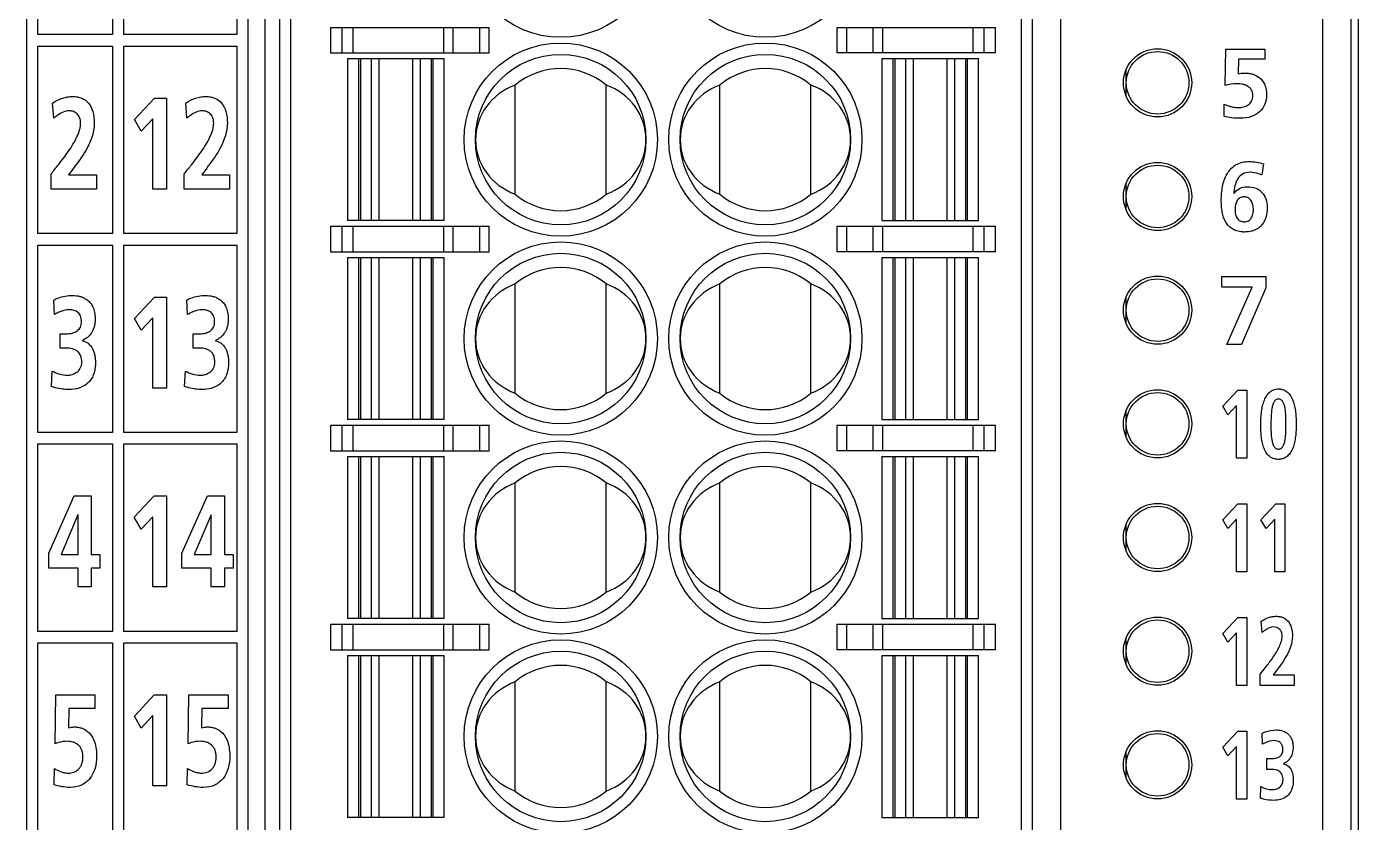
# Model space of a CAD drawing. Extents: x 174.2 to 222.4, y 163.3 to 260.6.
# Drawn here: x 198.98 to 222.41, y 186.47 to 200.47 of the extents above; entities that cross this region are included whole.
import ezdxf

# ---------------------------------------------------------------- set-up
doc = ezdxf.new("R2010")
doc.units = 0
doc.header["$LTSCALE"] = 23.1
doc.layers.get('0').update_dxf_attribs({"linetype": 'CONTINUOUS'})

msp = doc.modelspace()

# ---------------------------------------------------------------- linework, layer by layer
at = {"color": 7, "linetype": 'Continuous'}
for p, q in [((221.773, 257.635), (221.773, 167.635)), ((222.273, 257.135), (222.273, 168.135)), ((203.173, 172.235), (203.173, 250.235)), ((217.173, 172.235), (217.173, 250.235)), ((222.405, 179.335), (222.405, 217.335)), ((216.673, 172.285), (216.673, 210.685)), ((203.423, 207.635), (203.423, 175.335)), ((203.623, 175.335), (203.623, 207.635)), ((216.473, 207.635), (216.473, 175.335)), ((202.875, 179.237), (202.875, 207.23)), ((198.977, 206.73), (198.977, 179.737)), ((199.177, 200.332), (199.177, 203.633)), ((200.489, 203.633), (200.489, 200.332)), ((200.689, 200.332), (200.689, 203.633)), ((202.675, 203.633), (202.675, 200.332)), ((200.489, 200.332), (199.177, 200.332)), ((202.675, 200.332), (200.689, 200.332)), ((204.323, 200.46), (207.116, 200.46)), ((204.323, 200.46), (204.323, 200.01)), ((204.523, 200.46), (204.523, 200.01)), ((204.723, 200.01), (204.723, 200.46)), ((206.308, 200.46), (206.308, 200.01)), ((206.481, 200.01), (206.481, 200.46)), ((206.943, 200.46), (206.943, 200.01)), ((207.116, 200.01), (207.116, 200.46)), ((213.231, 200.46), (216.023, 200.46)), ((213.231, 200.46), (213.231, 200.01)), ((213.404, 200.01), (213.404, 200.46)), ((213.866, 200.46), (213.866, 200.01)), ((214.039, 200.01), (214.039, 200.46)), ((215.623, 200.46), (215.623, 200.01)), ((215.823, 200.01), (215.823, 200.46)), ((216.023, 200.01), (216.023, 200.46)), ((199.177, 200.132), (200.489, 200.132)), ((199.177, 196.831), (199.177, 200.132)), ((200.489, 200.132), (200.489, 196.831)), ((200.689, 200.132), (202.675, 200.132)), ((200.689, 196.831), (200.689, 200.132)), ((202.675, 200.132), (202.675, 196.831)), ((220.059, 199.435), (220.071, 200.079)), ((220.071, 200.079), (220.76, 200.079)), ((220.76, 200.079), (220.76, 199.9)), ((204.323, 200.01), (207.116, 200.01)), ((204.623, 199.91), (206.323, 199.91)), ((204.623, 199.91), (204.623, 197.06)), ((204.823, 197.06), (204.823, 199.91)), ((204.848, 199.91), (204.848, 197.06)), ((205.046, 197.06), (205.046, 199.91)), ((205.176, 199.91), (205.176, 197.06)), ((205.771, 197.06), (205.771, 199.91)), ((205.901, 199.91), (205.901, 197.06)), ((206.099, 197.06), (206.099, 199.91)), ((206.123, 199.91), (206.123, 197.06)), ((206.323, 197.06), (206.323, 199.91)), ((216.023, 200.01), (213.231, 200.01)), ((214.023, 199.91), (215.723, 199.91)), ((214.023, 199.91), (214.023, 197.06)), ((214.223, 197.06), (214.223, 199.91)), ((214.248, 199.91), (214.248, 197.06)), ((214.446, 197.06), (214.446, 199.91)), ((214.576, 199.91), (214.576, 197.06)), ((215.171, 197.06), (215.171, 199.91)), ((215.301, 199.91), (215.301, 197.06)), ((215.499, 197.06), (215.499, 199.91)), ((215.523, 199.91), (215.523, 197.06)), ((215.723, 197.06), (215.723, 199.91)), ((220.298, 199.9), (220.293, 199.644)), ((220.76, 199.9), (220.298, 199.9)), ((218.323, 199.485), (218.323, 199.724)), ((207.573, 197.525), (207.573, 199.446)), ((209.173, 197.525), (209.173, 199.446)), ((211.173, 197.525), (211.173, 199.446)), ((212.773, 197.525), (212.773, 199.446)), ((218.323, 199.247), (218.323, 199.484)), ((200.874, 198.84), (201.224, 199.216)), ((201.224, 199.216), (201.437, 199.216)), ((201.437, 199.216), (201.437, 197.615)), ((199.454, 198.862), (199.435, 199.128)), ((201.796, 198.862), (201.777, 199.128)), ((220.042, 198.894), (220.047, 199.109)), ((200.994, 198.631), (200.874, 198.84)), ((201.197, 198.851), (200.994, 198.631)), ((201.197, 197.615), (201.197, 198.851)), ((220.739, 198.057), (220.709, 197.863)), ((199.408, 197.615), (199.408, 197.883)), ((199.716, 197.867), (200.205, 197.867)), ((200.205, 197.867), (200.205, 197.615)), ((201.75, 197.615), (201.75, 197.883)), ((202.057, 197.867), (202.546, 197.867)), ((202.546, 197.867), (202.546, 197.615)), ((200.205, 197.615), (199.408, 197.615)), ((201.437, 197.615), (201.197, 197.615)), ((202.546, 197.615), (201.75, 197.615)), ((218.323, 197.485), (218.323, 197.724)), ((220.214, 197.54), (220.217, 197.536)), ((218.323, 197.247), (218.323, 197.484)), ((206.323, 197.06), (204.623, 197.06)), ((214.023, 197.06), (215.723, 197.06)), ((200.489, 196.831), (199.177, 196.831)), ((202.675, 196.831), (200.689, 196.831)), ((204.323, 196.96), (207.116, 196.96)), ((204.323, 196.96), (204.323, 196.51)), ((204.523, 196.96), (204.523, 196.51)), ((204.723, 196.51), (204.723, 196.96)), ((206.308, 196.96), (206.308, 196.51)), ((206.481, 196.51), (206.481, 196.96)), ((206.943, 196.96), (206.943, 196.51)), ((207.116, 196.51), (207.116, 196.96)), ((213.231, 196.96), (216.023, 196.96)), ((213.231, 196.96), (213.231, 196.51)), ((213.404, 196.51), (213.404, 196.96)), ((213.866, 196.96), (213.866, 196.51)), ((214.039, 196.51), (214.039, 196.96)), ((215.623, 196.96), (215.623, 196.51)), ((215.823, 196.51), (215.823, 196.96)), ((216.023, 196.51), (216.023, 196.96)), ((199.177, 196.631), (200.489, 196.631)), ((199.177, 193.331), (199.177, 196.631)), ((200.489, 196.631), (200.489, 193.331)), ((200.689, 196.631), (202.675, 196.631)), ((200.689, 193.331), (200.689, 196.631)), ((202.675, 196.631), (202.675, 193.331)), ((204.323, 196.51), (207.116, 196.51)), ((204.623, 196.41), (206.323, 196.41)), ((204.623, 196.41), (204.623, 193.56)), ((204.823, 193.56), (204.823, 196.41)), ((204.848, 196.41), (204.848, 193.56)), ((205.046, 193.56), (205.046, 196.41)), ((205.176, 196.41), (205.176, 193.56)), ((205.771, 193.56), (205.771, 196.41)), ((205.901, 196.41), (205.901, 193.56)), ((206.099, 193.56), (206.099, 196.41)), ((206.123, 196.41), (206.123, 193.56)), ((206.323, 193.56), (206.323, 196.41)), ((216.023, 196.51), (213.231, 196.51)), ((214.023, 196.41), (215.723, 196.41)), ((214.023, 196.41), (214.023, 193.56)), ((214.223, 193.56), (214.223, 196.41)), ((214.248, 196.41), (214.248, 193.56)), ((214.446, 193.56), (214.446, 196.41)), ((214.576, 196.41), (214.576, 193.56)), ((215.171, 193.56), (215.171, 196.41)), ((215.301, 196.41), (215.301, 193.56)), ((215.499, 193.56), (215.499, 196.41)), ((215.523, 196.41), (215.523, 193.56)), ((215.723, 193.56), (215.723, 196.41)), ((207.573, 194.025), (207.573, 195.946)), ((209.173, 194.025), (209.173, 195.946)), ((211.173, 194.025), (211.173, 195.946)), ((212.773, 194.025), (212.773, 195.946)), ((220.004, 196.079), (220.777, 196.079)), ((220.004, 195.89), (220.004, 196.079)), ((220.535, 195.89), (220.004, 195.89)), ((220.09, 194.881), (220.535, 195.89)), ((220.777, 195.88), (220.351, 194.881)), ((220.777, 196.079), (220.777, 195.88)), ((199.466, 195.406), (199.453, 195.663)), ((200.874, 195.339), (201.224, 195.716)), ((201.224, 195.716), (201.437, 195.716)), ((201.437, 195.716), (201.437, 194.115)), ((201.808, 195.406), (201.794, 195.663)), ((218.323, 195.485), (218.323, 195.724)), ((218.323, 195.247), (218.323, 195.484)), ((200.994, 195.131), (200.874, 195.339)), ((201.197, 195.351), (200.994, 195.131)), ((201.197, 194.115), (201.197, 195.351)), ((199.566, 195.069), (199.676, 195.069)), ((199.566, 194.817), (199.566, 195.069)), ((199.959, 194.95), (199.959, 194.945)), ((201.908, 195.069), (202.018, 195.069)), ((201.908, 194.817), (201.908, 195.069)), ((202.301, 194.95), (202.301, 194.945)), ((199.683, 194.817), (199.566, 194.817)), ((202.024, 194.817), (201.908, 194.817)), ((220.351, 194.881), (220.09, 194.881)), ((199.415, 194.14), (199.429, 194.413)), ((201.756, 194.14), (201.77, 194.413)), ((201.437, 194.115), (201.197, 194.115)), ((220.02, 193.797), (220.283, 194.079)), ((220.283, 194.079), (220.442, 194.079)), ((220.442, 194.079), (220.442, 192.88)), ((220.11, 193.641), (220.02, 193.797)), ((220.262, 193.806), (220.11, 193.641)), ((220.262, 192.88), (220.262, 193.806)), ((206.323, 193.56), (204.623, 193.56)), ((214.023, 193.56), (215.723, 193.56)), ((218.323, 193.485), (218.323, 193.724)), ((200.489, 193.331), (199.177, 193.331)), ((202.675, 193.331), (200.689, 193.331)), ((204.323, 193.46), (207.116, 193.46)), ((204.323, 193.46), (204.323, 193.01)), ((204.523, 193.46), (204.523, 193.01)), ((204.723, 193.01), (204.723, 193.46)), ((206.308, 193.46), (206.308, 193.01)), ((206.481, 193.01), (206.481, 193.46)), ((206.943, 193.46), (206.943, 193.01)), ((207.116, 193.01), (207.116, 193.46)), ((213.231, 193.46), (216.023, 193.46)), ((213.231, 193.46), (213.231, 193.01)), ((213.404, 193.01), (213.404, 193.46)), ((213.866, 193.46), (213.866, 193.01)), ((214.039, 193.01), (214.039, 193.46)), ((215.623, 193.46), (215.623, 193.01)), ((215.823, 193.01), (215.823, 193.46)), ((216.023, 193.01), (216.023, 193.46)), ((218.323, 193.247), (218.323, 193.484)), ((199.177, 193.131), (200.489, 193.131)), ((199.177, 189.83), (199.177, 193.131)), ((200.489, 193.131), (200.489, 189.83)), ((200.689, 193.131), (202.675, 193.131)), ((200.689, 189.83), (200.689, 193.131)), ((202.675, 193.131), (202.675, 189.83)), ((204.323, 193.01), (207.116, 193.01)), ((204.623, 192.91), (206.323, 192.91)), ((204.623, 192.91), (204.623, 190.06)), ((204.823, 190.06), (204.823, 192.91)), ((204.848, 192.91), (204.848, 190.06)), ((205.046, 190.06), (205.046, 192.91)), ((205.176, 192.91), (205.176, 190.06)), ((205.771, 190.06), (205.771, 192.91)), ((205.901, 192.91), (205.901, 190.06)), ((206.099, 190.06), (206.099, 192.91)), ((206.123, 192.91), (206.123, 190.06)), ((206.323, 190.06), (206.323, 192.91)), ((216.023, 193.01), (213.231, 193.01)), ((214.023, 192.91), (215.723, 192.91)), ((214.023, 192.91), (214.023, 190.06)), ((214.223, 190.06), (214.223, 192.91)), ((214.248, 192.91), (214.248, 190.06)), ((214.446, 190.06), (214.446, 192.91)), ((214.576, 192.91), (214.576, 190.06)), ((215.171, 190.06), (215.171, 192.91)), ((215.301, 192.91), (215.301, 190.06)), ((215.499, 190.06), (215.499, 192.91)), ((215.523, 192.91), (215.523, 190.06)), ((215.723, 190.06), (215.723, 192.91)), ((220.442, 192.88), (220.262, 192.88)), ((207.573, 190.525), (207.573, 192.446)), ((209.173, 190.525), (209.173, 192.446)), ((211.173, 190.525), (211.173, 192.446)), ((212.773, 190.525), (212.773, 192.446)), ((199.365, 191.207), (199.813, 192.216)), ((199.813, 192.216), (200.112, 192.216)), ((200.112, 192.216), (200.112, 191.186)), ((200.871, 191.84), (201.222, 192.216)), ((201.222, 192.216), (201.435, 192.216)), ((201.435, 192.216), (201.435, 190.615)), ((201.709, 191.207), (202.157, 192.216)), ((202.157, 192.216), (202.456, 192.216)), ((202.456, 192.216), (202.456, 191.186)), ((199.878, 191.881), (199.582, 191.186)), ((199.882, 191.881), (199.878, 191.881)), ((199.882, 191.186), (199.882, 191.881)), ((202.222, 191.881), (201.925, 191.186)), ((202.226, 191.881), (202.222, 191.881)), ((202.226, 191.186), (202.226, 191.881)), ((220.02, 191.797), (220.283, 192.079)), ((220.283, 192.079), (220.442, 192.079)), ((220.442, 192.079), (220.442, 190.88)), ((220.692, 191.797), (220.955, 192.079)), ((220.955, 192.079), (221.114, 192.079)), ((221.114, 192.079), (221.114, 190.88)), ((200.992, 191.631), (200.871, 191.84)), ((201.195, 191.851), (200.992, 191.631)), ((201.195, 190.615), (201.195, 191.851)), ((218.323, 191.485), (218.323, 191.724)), ((220.11, 191.641), (220.02, 191.797)), ((220.262, 191.806), (220.11, 191.641)), ((220.262, 190.88), (220.262, 191.806)), ((220.782, 191.641), (220.692, 191.797)), ((220.934, 191.806), (220.782, 191.641)), ((220.934, 190.88), (220.934, 191.806)), ((218.323, 191.247), (218.323, 191.484)), ((199.365, 190.948), (199.365, 191.207)), ((199.582, 191.186), (199.882, 191.186)), ((200.112, 191.186), (200.265, 191.186)), ((200.265, 191.186), (200.265, 190.948)), ((201.709, 190.948), (201.709, 191.207)), ((201.925, 191.186), (202.226, 191.186)), ((202.456, 191.186), (202.609, 191.186)), ((202.609, 191.186), (202.609, 190.948)), ((199.882, 190.948), (199.365, 190.948)), ((199.882, 190.615), (199.882, 190.948)), ((200.265, 190.948), (200.112, 190.948)), ((200.112, 190.948), (200.112, 190.615)), ((202.226, 190.948), (201.709, 190.948)), ((202.226, 190.615), (202.226, 190.948)), ((202.609, 190.948), (202.456, 190.948)), ((202.456, 190.948), (202.456, 190.615)), ((220.442, 190.88), (220.262, 190.88)), ((221.114, 190.88), (220.934, 190.88)), ((200.112, 190.615), (199.882, 190.615)), ((201.435, 190.615), (201.195, 190.615)), ((202.456, 190.615), (202.226, 190.615)), ((206.323, 190.06), (204.623, 190.06)), ((214.023, 190.06), (215.723, 190.06)), ((220.02, 189.797), (220.283, 190.079)), ((220.283, 190.079), (220.442, 190.079)), ((220.442, 190.079), (220.442, 188.88)), ((220.711, 189.815), (220.697, 190.014)), ((200.489, 189.83), (199.177, 189.83)), ((202.675, 189.83), (200.689, 189.83)), ((204.323, 189.96), (207.116, 189.96)), ((204.323, 189.96), (204.323, 189.51)), ((204.523, 189.96), (204.523, 189.51)), ((204.723, 189.51), (204.723, 189.96)), ((206.308, 189.96), (206.308, 189.51)), ((206.481, 189.51), (206.481, 189.96)), ((206.943, 189.96), (206.943, 189.51)), ((207.116, 189.51), (207.116, 189.96)), ((213.231, 189.96), (216.023, 189.96)), ((213.231, 189.96), (213.231, 189.51)), ((213.404, 189.51), (213.404, 189.96)), ((213.866, 189.96), (213.866, 189.51)), ((214.039, 189.51), (214.039, 189.96)), ((215.623, 189.96), (215.623, 189.51)), ((215.823, 189.51), (215.823, 189.96)), ((216.023, 189.51), (216.023, 189.96)), ((220.11, 189.641), (220.02, 189.797)), ((220.262, 189.806), (220.11, 189.641)), ((220.262, 188.88), (220.262, 189.806)), ((199.177, 189.63), (200.489, 189.63)), ((199.177, 186.33), (199.177, 189.63)), ((200.489, 189.63), (200.489, 186.33)), ((200.689, 189.63), (202.675, 189.63)), ((200.689, 186.33), (200.689, 189.63)), ((202.675, 189.63), (202.675, 186.33)), ((218.323, 189.485), (218.323, 189.724)), ((204.323, 189.51), (207.116, 189.51)), ((204.623, 189.41), (206.323, 189.41)), ((204.623, 189.41), (204.623, 186.56)), ((204.823, 186.56), (204.823, 189.41)), ((204.848, 189.41), (204.848, 186.56)), ((205.046, 186.56), (205.046, 189.41)), ((205.176, 189.41), (205.176, 186.56)), ((205.771, 186.56), (205.771, 189.41)), ((205.901, 189.41), (205.901, 186.56)), ((206.099, 186.56), (206.099, 189.41)), ((206.123, 189.41), (206.123, 186.56)), ((206.323, 186.56), (206.323, 189.41)), ((216.023, 189.51), (213.231, 189.51)), ((214.023, 189.41), (215.723, 189.41)), ((214.023, 189.41), (214.023, 186.56)), ((214.223, 186.56), (214.223, 189.41)), ((214.248, 189.41), (214.248, 186.56)), ((214.446, 186.56), (214.446, 189.41)), ((214.576, 189.41), (214.576, 186.56)), ((215.171, 186.56), (215.171, 189.41)), ((215.301, 189.41), (215.301, 186.56)), ((215.499, 186.56), (215.499, 189.41)), ((215.523, 189.41), (215.523, 186.56)), ((215.723, 186.56), (215.723, 189.41)), ((218.323, 189.247), (218.323, 189.484)), ((220.676, 188.88), (220.676, 189.081)), ((220.907, 189.069), (221.273, 189.069)), ((221.273, 189.069), (221.273, 188.88)), ((207.573, 187.025), (207.573, 188.946)), ((209.173, 187.025), (209.173, 188.946)), ((211.173, 187.025), (211.173, 188.946)), ((212.773, 187.025), (212.773, 188.946)), ((220.442, 188.88), (220.262, 188.88)), ((221.273, 188.88), (220.676, 188.88)), ((199.479, 187.856), (199.491, 188.716)), ((199.491, 188.716), (200.179, 188.716)), ((200.179, 188.716), (200.179, 188.477)), ((200.873, 188.34), (201.223, 188.716)), ((201.223, 188.716), (201.436, 188.716)), ((201.436, 188.716), (201.436, 187.115)), ((201.821, 187.856), (201.833, 188.716)), ((201.833, 188.716), (202.522, 188.716)), ((202.522, 188.716), (202.522, 188.477)), ((199.717, 188.477), (199.712, 188.135)), ((200.179, 188.477), (199.717, 188.477)), ((202.06, 188.477), (202.055, 188.135)), ((202.522, 188.477), (202.06, 188.477)), ((200.993, 188.131), (200.873, 188.34)), ((201.196, 188.351), (200.993, 188.131)), ((201.196, 187.115), (201.196, 188.351)), ((220.02, 187.797), (220.283, 188.079)), ((220.283, 188.079), (220.442, 188.079)), ((220.442, 188.079), (220.442, 186.88)), ((220.72, 187.847), (220.71, 188.039)), ((218.323, 187.485), (218.323, 187.724)), ((220.11, 187.641), (220.02, 187.797)), ((220.262, 187.806), (220.11, 187.641)), ((220.262, 186.88), (220.262, 187.806)), ((218.323, 187.247), (218.323, 187.484)), ((220.795, 187.595), (220.877, 187.595)), ((220.795, 187.406), (220.795, 187.595)), ((221.09, 187.505), (221.09, 187.502)), ((199.461, 187.133), (199.466, 187.42)), ((201.804, 187.133), (201.809, 187.42)), ((220.882, 187.406), (220.795, 187.406)), ((201.436, 187.115), (201.196, 187.115)), ((220.682, 186.899), (220.692, 187.104)), ((220.442, 186.88), (220.262, 186.88)), ((206.323, 186.56), (204.623, 186.56)), ((214.023, 186.56), (215.723, 186.56))]:
    msp.add_line(p, q, dxfattribs=at)
for centre, radius in [((208.373, 201.985), 1.7), ((211.973, 201.985), 1.7), ((208.373, 198.485), 1.7), ((211.973, 198.485), 1.7), ((218.873, 199.485), 0.6), ((208.373, 198.485), 1.5), ((211.973, 198.485), 1.5), ((218.873, 199.485), 0.55), ((218.873, 197.485), 0.6), ((218.873, 197.485), 0.55), ((208.373, 194.985), 1.7), ((211.973, 194.985), 1.7), ((208.373, 194.985), 1.5), ((211.973, 194.985), 1.5), ((218.873, 195.485), 0.6), ((218.873, 195.485), 0.55), ((218.873, 193.485), 0.6), ((218.873, 193.485), 0.55), ((208.373, 191.485), 1.7), ((211.973, 191.485), 1.7), ((208.373, 191.485), 1.5), ((211.973, 191.485), 1.5), ((218.873, 191.485), 0.6), ((218.873, 191.485), 0.55), ((218.873, 189.485), 0.6), ((218.873, 189.485), 0.55), ((208.373, 187.985), 1.7), ((211.973, 187.985), 1.7), ((208.373, 187.985), 1.5), ((211.973, 187.985), 1.5), ((218.873, 187.485), 0.6), ((218.873, 187.485), 0.55)]:
    msp.add_circle(centre, radius, dxfattribs=at)
for centre, start, end in [((208.373, 198.485), 50.2082, 129.7918), ((211.973, 198.485), 50.2082, 129.7918), ((208.373, 198.485), 230.2082, 309.7918), ((211.973, 198.485), 230.2082, 309.7918), ((208.373, 194.985), 50.2082, 129.7918), ((211.973, 194.985), 50.2082, 129.7918), ((208.373, 194.985), 230.2082, 309.7918), ((211.973, 194.985), 230.2082, 309.7918), ((208.373, 191.485), 50.2082, 129.7918), ((211.973, 191.485), 50.2082, 129.7918), ((208.373, 191.485), 230.2082, 309.7918), ((211.973, 191.485), 230.2082, 309.7918), ((208.373, 187.985), 50.2082, 129.7918), ((211.973, 187.985), 50.2082, 129.7918), ((208.373, 187.985), 230.2082, 309.7918), ((211.973, 187.985), 230.2082, 309.7918)]:
    msp.add_arc(centre, 1.25, start, end, dxfattribs=at)
for centre, start_param, end_param in [((207.979, 198.485), 1.94622, 4.336965), ((208.768, 198.485), 5.087813, 7.478558), ((211.579, 198.485), 1.94622, 4.336965), ((212.368, 198.485), 5.087813, 7.478558), ((207.979, 194.985), 1.94622, 4.336965), ((208.768, 194.985), 5.087813, 7.478558), ((211.579, 194.985), 1.94622, 4.336965), ((212.368, 194.985), 5.087813, 7.478558), ((207.979, 191.485), 1.94622, 4.336965), ((208.768, 191.485), -1.195373, 1.195373), ((211.579, 191.485), 1.94622, 4.336965), ((212.368, 191.485), -1.195373, 1.195373), ((207.979, 187.985), 1.94622, 4.336965), ((208.768, 187.985), -1.195373, 1.195373), ((211.579, 187.985), 1.94622, 4.336965), ((212.368, 187.985), -1.195373, 1.195373)]:
    msp.add_ellipse(centre, major_axis=(1.105, 0), ratio=0.93405, start_param=start_param, end_param=end_param, dxfattribs=at)
for points, knots in [([(220.293, 199.644), (220.309, 199.647), (220.334, 199.652), (220.371, 199.656), (220.413, 199.657), (220.469, 199.654), (220.558, 199.637), (220.67, 199.585), (220.773, 199.451), (220.789, 199.332), (220.789, 199.267)], [0, 0, 0, 0, 0.066613, 0.10675, 0.151668, 0.240841, 0.333695, 0.524278, 0.731998, 1, 1, 1, 1]), ([(220.047, 199.109), (220.082, 199.094), (220.138, 199.072), (220.22, 199.052), (220.284, 199.047), (220.34, 199.05), (220.4, 199.062), (220.457, 199.085), (220.502, 199.125), (220.529, 199.162), (220.542, 199.2), (220.548, 199.233), (220.549, 199.26), (220.548, 199.287), (220.542, 199.321), (220.527, 199.358), (220.499, 199.395), (220.464, 199.422), (220.438, 199.436), (220.425, 199.441)], [0, 0, 0, 0, 0.130364, 0.208708, 0.295295, 0.349972, 0.404222, 0.508738, 0.559763, 0.611572, 0.666769, 0.696721, 0.728797, 0.761093, 0.791148, 0.84647, 0.898781, 0.951099, 1, 1, 1, 1]), ([(220.425, 199.441), (220.409, 199.448), (220.359, 199.463), (220.308, 199.468), (220.274, 199.468)], [0, 0, 0, 0, 0.34191, 1, 1, 1, 1]), ([(199.435, 199.128), (199.489, 199.164), (199.575, 199.208), (199.683, 199.234), (199.745, 199.242), (199.803, 199.244), (199.871, 199.239), (199.97, 199.211), (200.079, 199.131), (200.155, 198.97), (200.167, 198.844), (200.167, 198.775)], [0, 0, 0, 0, 0.182159, 0.271011, 0.314847, 0.358313, 0.436016, 0.508469, 0.647794, 0.803612, 1, 1, 1, 1]), ([(201.777, 199.128), (201.83, 199.164), (201.917, 199.208), (202.025, 199.234), (202.086, 199.242), (202.144, 199.244), (202.213, 199.239), (202.311, 199.211), (202.42, 199.131), (202.496, 198.97), (202.508, 198.844), (202.508, 198.775)], [0, 0, 0, 0, 0.182145, 0.270913, 0.314674, 0.358037, 0.435764, 0.508261, 0.647693, 0.803581, 1, 1, 1, 1]), ([(220.789, 199.267), (220.789, 199.213), (220.771, 199.105), (220.677, 198.966), (220.518, 198.876), (220.342, 198.854), (220.18, 198.867), (220.087, 198.883), (220.042, 198.894)], [0, 0, 0, 0, 0.165034, 0.325441, 0.499797, 0.710749, 0.859734, 1, 1, 1, 1]), ([(199.408, 197.883), (199.45, 197.937), (199.555, 198.063), (199.686, 198.235), (199.793, 198.4), (199.862, 198.527), (199.905, 198.634), (199.923, 198.717), (199.928, 198.773), (199.924, 198.825), (199.908, 198.883), (199.871, 198.941), (199.805, 198.982), (199.755, 198.991), (199.731, 198.991)], [0, 0, 0, 0, 0.148797, 0.359163, 0.470724, 0.578247, 0.676553, 0.721216, 0.762741, 0.800333, 0.833794, 0.892505, 0.946644, 1, 1, 1, 1]), ([(199.731, 198.991), (199.655, 198.991), (199.554, 198.944), (199.474, 198.88), (199.454, 198.862)], [0, 0, 0, 0, 0.742259, 1, 1, 1, 1]), ([(201.75, 197.883), (201.791, 197.937), (201.897, 198.063), (202.027, 198.235), (202.134, 198.4), (202.203, 198.527), (202.246, 198.634), (202.264, 198.717), (202.27, 198.773), (202.265, 198.825), (202.25, 198.883), (202.212, 198.941), (202.146, 198.982), (202.097, 198.991), (202.072, 198.991)], [0, 0, 0, 0, 0.148826, 0.359214, 0.470789, 0.578331, 0.676662, 0.72134, 0.762879, 0.800484, 0.833957, 0.892672, 0.946768, 1, 1, 1, 1]), ([(202.072, 198.991), (201.996, 198.991), (201.895, 198.943), (201.816, 198.88), (201.796, 198.862)], [0, 0, 0, 0, 0.741996, 1, 1, 1, 1]), ([(200.167, 198.775), (200.167, 198.691), (200.125, 198.476), (199.953, 198.174), (199.793, 197.97), (199.716, 197.867)], [0, 0, 0, 0, 0.245131, 0.62548, 1, 1, 1, 1]), ([(202.508, 198.775), (202.508, 198.691), (202.466, 198.476), (202.294, 198.174), (202.135, 197.97), (202.057, 197.867)], [0, 0, 0, 0, 0.245102, 0.625475, 1, 1, 1, 1]), ([(219.994, 197.449), (219.995, 197.479), (219.999, 197.551), (220.019, 197.698), (220.078, 197.884), (220.241, 198.066), (220.404, 198.1), (220.487, 198.1)], [0, 0, 0, 0, 0.10056, 0.2342, 0.488806, 0.728296, 1, 1, 1, 1]), ([(220.499, 197.911), (220.454, 197.911), (220.365, 197.892), (220.272, 197.794), (220.227, 197.672), (220.216, 197.585), (220.214, 197.54)], [0, 0, 0, 0, 0.259881, 0.493999, 0.741553, 1, 1, 1, 1]), ([(220.709, 197.863), (220.693, 197.87), (220.626, 197.897), (220.553, 197.911), (220.499, 197.911)], [0, 0, 0, 0, 0.240432, 1, 1, 1, 1]), ([(220.217, 197.536), (220.243, 197.573), (220.31, 197.64), (220.404, 197.657), (220.449, 197.657)], [0, 0, 0, 0, 0.497927, 1, 1, 1, 1]), ([(220.449, 197.657), (220.5, 197.657), (220.597, 197.643), (220.718, 197.564), (220.788, 197.438), (220.8, 197.342), (220.8, 197.291)], [0, 0, 0, 0, 0.267331, 0.499141, 0.733135, 1, 1, 1, 1]), ([(220.8, 197.291), (220.8, 197.231), (220.79, 197.144), (220.748, 197.04), (220.704, 196.976), (220.647, 196.925), (220.59, 196.894), (220.538, 196.876), (220.495, 196.867), (220.449, 196.861), (220.407, 196.859), (220.371, 196.86), (220.333, 196.863), (220.289, 196.871), (220.24, 196.886), (220.183, 196.912), (220.123, 196.959), (220.069, 197.033), (220.032, 197.118), (220.009, 197.213), (219.996, 197.314), (219.994, 197.393), (219.994, 197.438), (219.994, 197.449)], [0, 0, 0, 0, 0.120068, 0.173695, 0.224733, 0.275264, 0.327811, 0.355708, 0.38508, 0.416219, 0.449392, 0.469926, 0.489517, 0.526193, 0.560133, 0.592056, 0.652451, 0.712285, 0.77447, 0.840055, 0.908735, 0.97936, 1, 1, 1, 1]), ([(220.389, 197.478), (220.384, 197.478), (220.373, 197.477), (220.35, 197.473), (220.321, 197.461), (220.292, 197.439), (220.262, 197.399), (220.239, 197.335), (220.235, 197.28), (220.235, 197.252)], [0, 0, 0, 0, 0.046009, 0.110566, 0.230518, 0.345723, 0.462982, 0.716686, 1, 1, 1, 1]), ([(220.401, 197.039), (220.426, 197.039), (220.475, 197.05), (220.527, 197.105), (220.554, 197.176), (220.562, 197.255), (220.554, 197.336), (220.53, 197.399), (220.499, 197.439), (220.47, 197.461), (220.442, 197.473), (220.416, 197.477), (220.4, 197.478), (220.391, 197.478), (220.389, 197.478)], [0, 0, 0, 0, 0.120551, 0.233155, 0.354014, 0.482382, 0.620461, 0.746534, 0.805375, 0.86315, 0.922843, 0.954701, 0.98857, 1, 1, 1, 1]), ([(220.235, 197.252), (220.235, 197.224), (220.24, 197.172), (220.268, 197.101), (220.324, 197.048), (220.375, 197.039), (220.401, 197.039)], [0, 0, 0, 0, 0.269265, 0.513318, 0.742849, 1, 1, 1, 1]), ([(199.453, 195.663), (199.477, 195.676), (199.583, 195.723), (199.7, 195.743), (199.788, 195.743)], [0, 0, 0, 0, 0.238836, 1, 1, 1, 1]), ([(199.788, 195.743), (199.829, 195.743), (199.895, 195.735), (199.979, 195.705), (200.043, 195.668), (200.101, 195.613), (200.138, 195.553), (200.16, 195.496), (200.173, 195.447), (200.179, 195.402), (200.182, 195.363), (200.183, 195.33), (200.182, 195.294), (200.177, 195.246), (200.167, 195.191), (200.146, 195.133), (200.11, 195.068), (200.049, 195.002), (199.99, 194.965), (199.959, 194.95)], [0, 0, 0, 0, 0.112272, 0.175078, 0.240784, 0.310238, 0.386301, 0.428299, 0.473804, 0.523557, 0.550268, 0.578322, 0.613794, 0.647082, 0.707978, 0.76288, 0.813567, 0.908022, 1, 1, 1, 1]), ([(201.794, 195.663), (201.819, 195.676), (201.924, 195.723), (202.041, 195.743), (202.129, 195.743)], [0, 0, 0, 0, 0.238836, 1, 1, 1, 1]), ([(202.129, 195.743), (202.171, 195.743), (202.236, 195.735), (202.321, 195.705), (202.385, 195.668), (202.442, 195.613), (202.479, 195.553), (202.502, 195.496), (202.514, 195.447), (202.521, 195.402), (202.524, 195.363), (202.524, 195.33), (202.523, 195.294), (202.519, 195.246), (202.508, 195.191), (202.488, 195.133), (202.452, 195.068), (202.391, 195.002), (202.331, 194.965), (202.301, 194.95)], [0, 0, 0, 0, 0.112272, 0.175078, 0.240784, 0.310238, 0.386301, 0.428299, 0.473804, 0.523557, 0.550268, 0.578322, 0.613794, 0.647082, 0.707978, 0.76288, 0.813567, 0.908022, 1, 1, 1, 1]), ([(199.736, 195.491), (199.666, 195.491), (199.569, 195.467), (199.487, 195.419), (199.466, 195.406)], [0, 0, 0, 0, 0.740294, 1, 1, 1, 1]), ([(199.942, 195.28), (199.942, 195.314), (199.935, 195.376), (199.87, 195.472), (199.786, 195.491), (199.736, 195.491)], [0, 0, 0, 0, 0.307575, 0.546593, 1, 1, 1, 1]), ([(202.077, 195.491), (202.007, 195.491), (201.911, 195.467), (201.829, 195.419), (201.808, 195.406)], [0, 0, 0, 0, 0.740294, 1, 1, 1, 1]), ([(202.284, 195.28), (202.284, 195.314), (202.277, 195.376), (202.212, 195.472), (202.128, 195.491), (202.077, 195.491)], [0, 0, 0, 0, 0.307379, 0.546428, 1, 1, 1, 1]), ([(199.676, 195.069), (199.713, 195.069), (199.781, 195.076), (199.871, 195.115), (199.932, 195.187), (199.942, 195.249), (199.942, 195.28)], [0, 0, 0, 0, 0.288931, 0.531816, 0.754276, 1, 1, 1, 1]), ([(202.018, 195.069), (202.054, 195.069), (202.123, 195.076), (202.213, 195.115), (202.274, 195.187), (202.284, 195.249), (202.284, 195.28)], [0, 0, 0, 0, 0.288885, 0.531893, 0.754406, 1, 1, 1, 1]), ([(199.959, 194.945), (199.995, 194.939), (200.065, 194.908), (200.125, 194.834), (200.157, 194.763), (200.175, 194.701), (200.183, 194.647), (200.187, 194.6), (200.188, 194.554), (200.186, 194.498), (200.175, 194.419), (200.15, 194.332), (200.1, 194.246), (200.017, 194.162), (199.89, 194.101), (199.781, 194.088), (199.729, 194.088)], [0, 0, 0, 0, 0.088839, 0.178347, 0.226882, 0.278525, 0.333364, 0.361953, 0.391271, 0.446685, 0.497336, 0.586874, 0.665271, 0.737161, 0.872183, 1, 1, 1, 1]), ([(202.301, 194.945), (202.337, 194.939), (202.407, 194.908), (202.467, 194.834), (202.499, 194.763), (202.517, 194.701), (202.525, 194.647), (202.529, 194.6), (202.53, 194.554), (202.527, 194.498), (202.517, 194.419), (202.491, 194.332), (202.441, 194.246), (202.359, 194.162), (202.231, 194.101), (202.123, 194.088), (202.071, 194.088)], [0, 0, 0, 0, 0.088839, 0.178347, 0.226882, 0.278525, 0.333364, 0.361953, 0.391271, 0.446685, 0.497336, 0.586874, 0.665271, 0.737161, 0.872183, 1, 1, 1, 1]), ([(199.947, 194.567), (199.947, 194.607), (199.939, 194.68), (199.857, 194.799), (199.748, 194.817), (199.683, 194.817)], [0, 0, 0, 0, 0.291523, 0.521645, 1, 1, 1, 1]), ([(202.289, 194.567), (202.289, 194.607), (202.281, 194.68), (202.199, 194.799), (202.09, 194.817), (202.024, 194.817)], [0, 0, 0, 0, 0.291455, 0.521424, 1, 1, 1, 1]), ([(199.695, 194.34), (199.722, 194.34), (199.78, 194.349), (199.863, 194.388), (199.932, 194.462), (199.947, 194.531), (199.947, 194.567)], [0, 0, 0, 0, 0.219407, 0.462377, 0.714666, 1, 1, 1, 1]), ([(202.037, 194.34), (202.064, 194.34), (202.122, 194.349), (202.204, 194.388), (202.273, 194.462), (202.289, 194.531), (202.289, 194.567)], [0, 0, 0, 0, 0.219407, 0.462377, 0.714666, 1, 1, 1, 1]), ([(199.729, 194.088), (199.648, 194.088), (199.54, 194.1), (199.438, 194.131), (199.415, 194.14)], [0, 0, 0, 0, 0.763661, 1, 1, 1, 1]), ([(202.071, 194.088), (201.989, 194.088), (201.882, 194.1), (201.78, 194.131), (201.756, 194.14)], [0, 0, 0, 0, 0.763223, 1, 1, 1, 1]), ([(220.687, 193.476), (220.687, 193.479), (220.687, 193.483), (220.687, 193.493), (220.687, 193.509), (220.688, 193.533), (220.689, 193.561), (220.691, 193.599), (220.695, 193.645), (220.701, 193.7), (220.71, 193.754), (220.724, 193.821), (220.748, 193.899), (220.789, 193.981), (220.835, 194.037), (220.879, 194.069), (220.915, 194.086), (220.955, 194.097), (220.992, 194.1), (221.022, 194.099), (221.052, 194.095), (221.087, 194.086), (221.125, 194.067), (221.171, 194.033), (221.217, 193.975), (221.257, 193.891), (221.284, 193.794), (221.302, 193.69), (221.309, 193.601), (221.312, 193.53), (221.312, 193.494), (221.312, 193.476)], [0, 0, 0, 0, 0.004563, 0.009131, 0.018279, 0.036606, 0.054944, 0.073258, 0.109671, 0.145577, 0.180723, 0.214881, 0.279453, 0.338372, 0.392085, 0.417848, 0.443623, 0.470218, 0.498545, 0.514102, 0.528986, 0.557224, 0.584308, 0.611144, 0.666545, 0.726695, 0.791851, 0.86066, 0.930922, 0.965787, 1, 1, 1, 1]), ([(221.132, 193.476), (221.132, 193.521), (221.132, 193.615), (221.123, 193.731), (221.102, 193.819), (221.08, 193.872), (221.051, 193.906), (221.022, 193.919), (220.998, 193.922), (220.975, 193.919), (220.947, 193.906), (220.918, 193.872), (220.897, 193.819), (220.877, 193.731), (220.868, 193.615), (220.867, 193.521), (220.867, 193.476)], [0, 0, 0, 0, 0.134936, 0.281665, 0.34824, 0.405788, 0.454178, 0.476949, 0.500824, 0.524217, 0.546602, 0.594523, 0.651869, 0.718366, 0.865065, 1, 1, 1, 1]), ([(221.312, 193.476), (221.312, 193.459), (221.312, 193.423), (221.309, 193.352), (221.301, 193.263), (221.284, 193.16), (221.256, 193.065), (221.216, 192.982), (221.17, 192.925), (221.124, 192.892), (221.086, 192.873), (221.052, 192.864), (221.022, 192.86), (220.998, 192.859), (220.973, 192.86), (220.942, 192.864), (220.906, 192.874), (220.866, 192.894), (220.82, 192.929), (220.774, 192.989), (220.736, 193.075), (220.715, 193.155), (220.703, 193.222), (220.697, 193.274), (220.692, 193.326), (220.69, 193.369), (220.688, 193.403), (220.688, 193.424), (220.687, 193.44), (220.687, 193.452), (220.687, 193.463), (220.687, 193.47), (220.687, 193.474), (220.687, 193.476)], [0, 0, 0, 0, 0.03436, 0.06928, 0.13943, 0.207921, 0.272664, 0.332412, 0.387508, 0.414236, 0.44123, 0.469376, 0.484204, 0.499695, 0.516128, 0.53178, 0.561283, 0.589364, 0.617023, 0.673757, 0.734865, 0.8003, 0.834117, 0.868236, 0.90229, 0.935882, 0.952376, 0.968596, 0.976587, 0.98449, 0.992296, 0.996161, 1, 1, 1, 1]), ([(220.867, 193.476), (220.867, 193.432), (220.867, 193.34), (220.876, 193.226), (220.896, 193.14), (220.918, 193.087), (220.946, 193.054), (220.975, 193.041), (220.998, 193.037), (221.022, 193.041), (221.051, 193.054), (221.08, 193.087), (221.103, 193.139), (221.123, 193.226), (221.132, 193.34), (221.132, 193.432), (221.132, 193.476)], [0, 0, 0, 0, 0.134212, 0.280489, 0.3469, 0.404307, 0.452578, 0.475308, 0.499161, 0.523502, 0.546624, 0.595375, 0.652989, 0.719481, 0.865787, 1, 1, 1, 1]), ([(220.697, 190.014), (220.737, 190.041), (220.802, 190.073), (220.894, 190.095), (220.961, 190.101), (221.023, 190.096), (221.097, 190.075), (221.179, 190.015), (221.236, 189.895), (221.245, 189.801), (221.245, 189.749)], [0, 0, 0, 0, 0.182067, 0.270936, 0.358146, 0.435911, 0.50842, 0.647821, 0.803648, 1, 1, 1, 1]), ([(220.676, 189.081), (220.707, 189.121), (220.787, 189.216), (220.906, 189.374), (221.002, 189.528), (221.053, 189.657), (221.067, 189.732), (221.063, 189.786), (221.051, 189.83), (221.023, 189.873), (220.973, 189.904), (220.936, 189.911), (220.918, 189.911)], [0, 0, 0, 0, 0.148915, 0.35937, 0.578334, 0.676667, 0.762681, 0.800285, 0.833767, 0.892526, 0.946691, 1, 1, 1, 1]), ([(220.918, 189.911), (220.861, 189.911), (220.785, 189.875), (220.726, 189.828), (220.711, 189.815)], [0, 0, 0, 0, 0.7423, 1, 1, 1, 1]), ([(221.245, 189.749), (221.245, 189.686), (221.194, 189.429), (221.024, 189.223), (220.907, 189.069)], [0, 0, 0, 0, 0.245727, 1, 1, 1, 1]), ([(199.712, 188.135), (199.728, 188.139), (199.753, 188.146), (199.79, 188.151), (199.833, 188.153), (199.888, 188.148), (199.98, 188.124), (200.097, 188.048), (200.194, 187.868), (200.208, 187.717), (200.208, 187.631)], [0, 0, 0, 0, 0.058331, 0.093505, 0.132876, 0.210518, 0.292479, 0.470465, 0.690919, 1, 1, 1, 1]), ([(202.055, 188.135), (202.071, 188.139), (202.096, 188.146), (202.133, 188.151), (202.175, 188.153), (202.231, 188.148), (202.323, 188.124), (202.44, 188.048), (202.536, 187.868), (202.551, 187.717), (202.551, 187.631)], [0, 0, 0, 0, 0.058331, 0.093505, 0.132876, 0.210518, 0.292479, 0.470465, 0.690919, 1, 1, 1, 1]), ([(199.693, 187.899), (199.639, 187.899), (199.565, 187.889), (199.496, 187.863), (199.479, 187.856)], [0, 0, 0, 0, 0.744224, 1, 1, 1, 1]), ([(199.845, 187.863), (199.829, 187.872), (199.78, 187.893), (199.727, 187.899), (199.693, 187.899)], [0, 0, 0, 0, 0.3526, 1, 1, 1, 1]), ([(202.036, 187.899), (201.981, 187.899), (201.907, 187.889), (201.838, 187.863), (201.821, 187.856)], [0, 0, 0, 0, 0.744224, 1, 1, 1, 1]), ([(202.188, 187.863), (202.172, 187.872), (202.123, 187.893), (202.07, 187.899), (202.036, 187.899)], [0, 0, 0, 0, 0.352245, 1, 1, 1, 1]), ([(220.71, 188.039), (220.728, 188.049), (220.807, 188.084), (220.895, 188.1), (220.961, 188.1)], [0, 0, 0, 0, 0.238972, 1, 1, 1, 1]), ([(220.922, 187.911), (220.87, 187.911), (220.797, 187.893), (220.736, 187.857), (220.72, 187.847)], [0, 0, 0, 0, 0.740104, 1, 1, 1, 1]), ([(221.077, 187.753), (221.077, 187.778), (221.071, 187.825), (221.023, 187.897), (220.96, 187.911), (220.922, 187.911)], [0, 0, 0, 0, 0.30756, 0.546608, 1, 1, 1, 1]), ([(220.961, 188.1), (220.992, 188.1), (221.059, 188.091), (221.14, 188.055), (221.195, 188.002), (221.23, 187.947), (221.248, 187.889), (221.255, 187.837), (221.257, 187.798), (221.256, 187.763), (221.253, 187.727), (221.245, 187.686), (221.229, 187.643), (221.202, 187.594), (221.157, 187.544), (221.112, 187.517), (221.09, 187.505)], [0, 0, 0, 0, 0.112339, 0.240446, 0.309973, 0.386069, 0.473407, 0.523136, 0.577852, 0.613392, 0.646736, 0.707709, 0.762658, 0.813377, 0.907899, 1, 1, 1, 1]), ([(199.466, 187.42), (199.501, 187.401), (199.556, 187.371), (199.639, 187.345), (199.703, 187.338), (199.759, 187.342), (199.821, 187.358), (199.878, 187.391), (199.922, 187.443), (199.948, 187.493), (199.961, 187.542), (199.967, 187.586), (199.968, 187.622), (199.967, 187.658), (199.961, 187.702), (199.947, 187.751), (199.919, 187.801), (199.885, 187.838), (199.858, 187.856), (199.845, 187.863)], [0, 0, 0, 0, 0.120695, 0.191397, 0.268191, 0.316479, 0.365001, 0.463169, 0.51535, 0.571872, 0.635205, 0.670291, 0.708077, 0.746222, 0.781497, 0.844916, 0.90159, 0.954483, 1, 1, 1, 1]), ([(201.809, 187.42), (201.843, 187.401), (201.898, 187.371), (201.982, 187.345), (202.045, 187.338), (202.102, 187.342), (202.164, 187.358), (202.221, 187.391), (202.265, 187.443), (202.291, 187.493), (202.304, 187.542), (202.309, 187.586), (202.311, 187.622), (202.309, 187.658), (202.304, 187.702), (202.29, 187.751), (202.262, 187.801), (202.228, 187.838), (202.201, 187.856), (202.188, 187.863)], [0, 0, 0, 0, 0.120703, 0.19141, 0.268209, 0.3165, 0.365025, 0.463199, 0.515384, 0.57191, 0.635247, 0.670336, 0.708124, 0.746271, 0.781547, 0.84496, 0.901617, 0.954486, 1, 1, 1, 1]), ([(220.877, 187.595), (220.927, 187.595), (221.006, 187.607), (221.069, 187.683), (221.077, 187.729), (221.077, 187.753)], [0, 0, 0, 0, 0.528757, 0.752801, 1, 1, 1, 1]), ([(200.208, 187.631), (200.208, 187.497), (200.159, 187.285), (199.945, 187.112), (199.761, 187.079), (199.598, 187.098), (199.505, 187.119), (199.461, 187.133)], [0, 0, 0, 0, 0.371984, 0.544838, 0.737079, 0.871839, 1, 1, 1, 1]), ([(202.551, 187.631), (202.551, 187.497), (202.502, 187.285), (202.288, 187.112), (202.104, 187.079), (201.941, 187.098), (201.848, 187.119), (201.804, 187.133)], [0, 0, 0, 0, 0.371918, 0.544745, 0.737102, 0.87185, 1, 1, 1, 1]), ([(221.09, 187.502), (221.116, 187.497), (221.169, 187.475), (221.214, 187.419), (221.238, 187.365), (221.251, 187.32), (221.257, 187.278), (221.26, 187.244), (221.261, 187.209), (221.259, 187.167), (221.251, 187.108), (221.232, 187.043), (221.195, 186.979), (221.133, 186.915), (221.037, 186.87), (220.956, 186.86), (220.917, 186.86)], [0, 0, 0, 0, 0.088723, 0.178169, 0.226704, 0.278376, 0.33328, 0.361916, 0.391293, 0.446679, 0.49731, 0.586833, 0.665245, 0.73717, 0.872249, 1, 1, 1, 1]), ([(221.08, 187.219), (221.08, 187.249), (221.074, 187.304), (221.013, 187.392), (220.931, 187.406), (220.882, 187.406)], [0, 0, 0, 0, 0.291338, 0.521105, 1, 1, 1, 1]), ([(220.891, 187.049), (220.934, 187.049), (221.003, 187.07), (221.069, 187.14), (221.08, 187.192), (221.08, 187.219)], [0, 0, 0, 0, 0.459707, 0.713209, 1, 1, 1, 1]), ([(220.917, 186.86), (220.856, 186.86), (220.776, 186.869), (220.699, 186.893), (220.682, 186.899)], [0, 0, 0, 0, 0.763682, 1, 1, 1, 1])]:
    msp.add_open_spline(points, degree=3, knots=knots, dxfattribs=at)
for points in [[(220.274, 199.468), (220.202, 199.468), (220.128, 199.457), (220.059, 199.435)], [(220.487, 198.1), (220.572, 198.1), (220.659, 198.085), (220.739, 198.057)], [(199.429, 194.413), (199.51, 194.37), (199.603, 194.34), (199.695, 194.34)], [(201.77, 194.413), (201.852, 194.37), (201.944, 194.34), (202.037, 194.34)], [(220.692, 187.104), (220.753, 187.071), (220.822, 187.049), (220.891, 187.049)]]:
    msp.add_open_spline(points, degree=3, dxfattribs=at)

doc.saveas('drawing.dxf')
